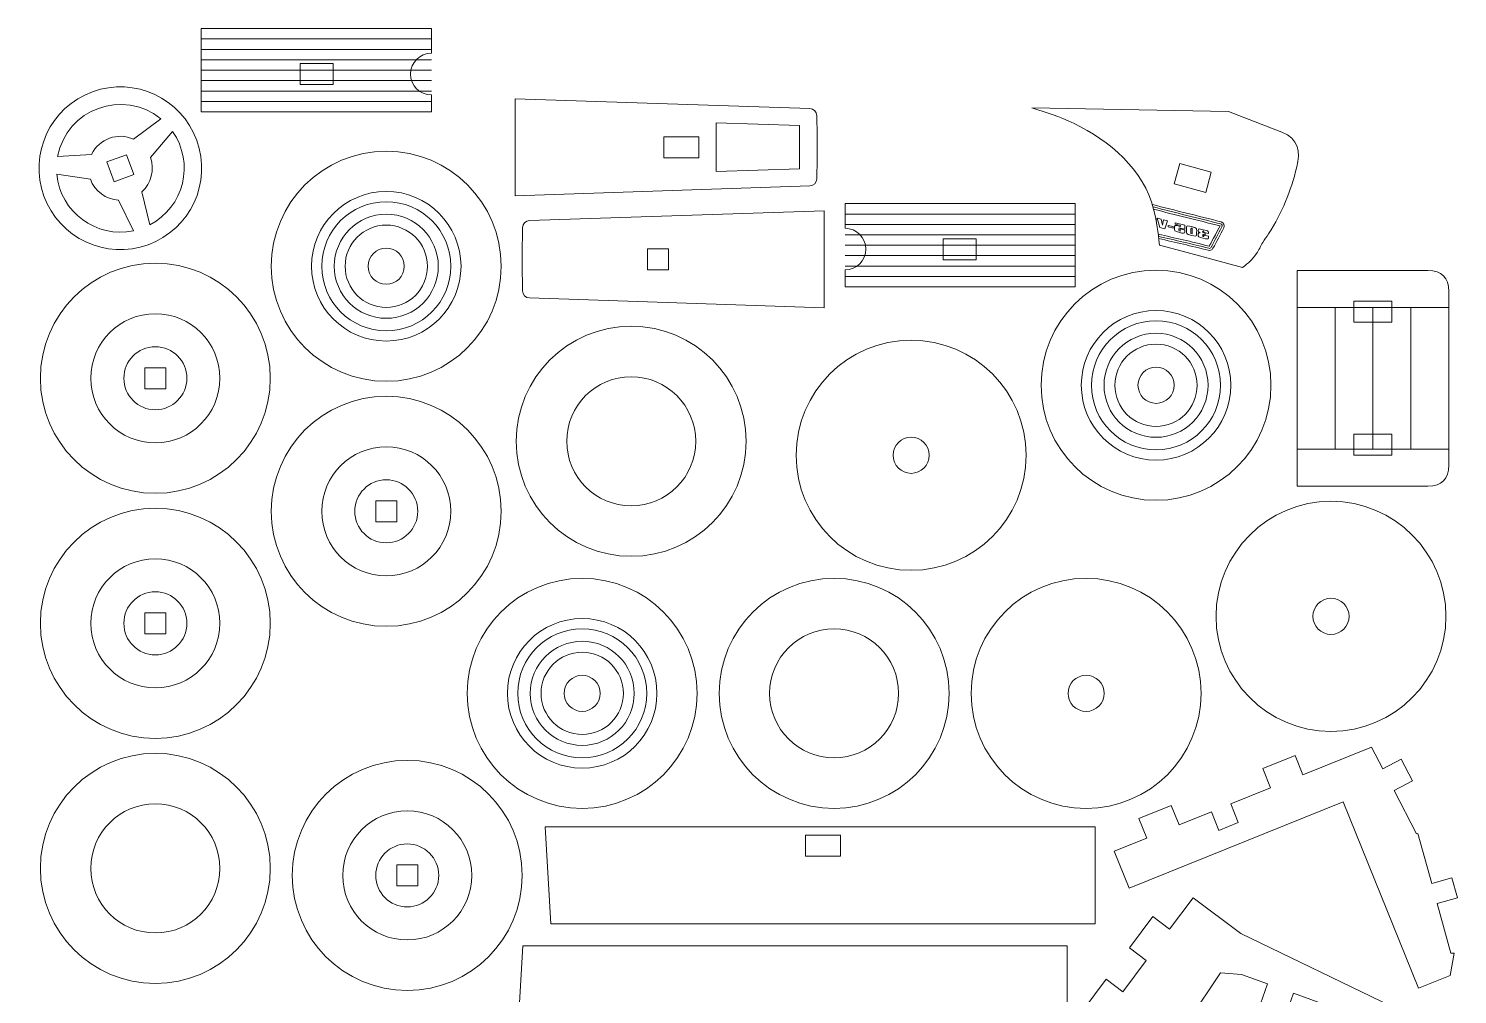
# Model space of a CAD drawing. Header units: centimetres. Extents: x -58.4 to 23.9, y -22.4 to 6.6.
# Drawn here: x 3.39 to 23.81, y -7.4 to 6.4 of the extents above; entities that cross this region are included whole.
import ezdxf

# ---------------------------------------------------------------- set-up
doc = ezdxf.new("R2010")
doc.units = ezdxf.units.CM
doc.header["$MEASUREMENT"] = 0
doc.layers.add('Camada 1', color=7, linetype='Continuous')

msp = doc.modelspace()

# ---------------------------------------------------------------- linework, layer by layer
at = {"layer": 'Camada 1', "lineweight": 9}
for points, knots in [([(9.15068, 6.39685), (9.15068, 6.39685), (5.86186, 6.39683), (5.86186, 6.39683), (5.86186, 6.39683), (5.86186, 6.39683), (5.86186, 5.20793), (5.86186, 5.20793), (5.86186, 5.20793), (5.86186, 5.20793), (9.1507, 5.20794), (9.1507, 5.20794), (9.1507, 5.20794), (9.1507, 5.20794), (9.15069, 5.44934), (9.15069, 5.44934), (9.15069, 5.44934), (8.98641, 5.44954), (8.85328, 5.58278), (8.85328, 5.74711), (8.85328, 5.74711), (8.85328, 5.91144), (8.9864, 6.04468), (9.15068, 6.04488), (9.15068, 6.04488), (9.15068, 6.04488), (9.15068, 6.39685), (9.15068, 6.39685)], [0, 0, 0, 0, 0.125, 0.125, 0.125, 0.125, 0.25, 0.25, 0.25, 0.25, 0.375, 0.375, 0.375, 0.375, 0.5, 0.5, 0.5, 0.5, 0.625, 0.625, 0.625, 0.625, 0.75, 0.75, 0.75, 0.75, 1, 1, 1, 1]), ([(7.27809, 5.8961), (7.27809, 5.8961), (7.2781, 5.59613), (7.2781, 5.59613), (7.2781, 5.59613), (7.2781, 5.59613), (7.74867, 5.59614), (7.74867, 5.59614), (7.74867, 5.59614), (7.74867, 5.59614), (7.74868, 5.8961), (7.74868, 5.8961), (7.74868, 5.8961), (7.74868, 5.8961), (7.27809, 5.8961), (7.27809, 5.8961)], [0, 0, 0, 0, 0.2, 0.2, 0.2, 0.2, 0.4, 0.4, 0.4, 0.4, 0.6, 0.6, 0.6, 0.6, 1, 1, 1, 1]), ([(4.30885, 5.49432), (4.91191, 5.71382), (5.57872, 5.40288), (5.79821, 4.79982), (5.79821, 4.79982), (6.01771, 4.19676), (5.70677, 3.52995), (5.10371, 3.31046), (5.10371, 3.31046), (4.50065, 3.09096), (3.83384, 3.4019), (3.61435, 4.00496), (3.61435, 4.00496), (3.39485, 4.60802), (3.70579, 5.27483), (4.30885, 5.49432)], [0, 0, 0, 0, 0.2, 0.2, 0.2, 0.2, 0.4, 0.4, 0.4, 0.4, 0.6, 0.6, 0.6, 0.6, 1, 1, 1, 1]), ([(5.28339, 5.10872), (5.28339, 5.10872), (4.89589, 4.8171), (4.89589, 4.8171), (4.89589, 4.8171), (4.67, 4.9204), (4.40313, 4.82399), (4.29541, 4.60016), (4.29541, 4.60016), (4.29541, 4.60016), (3.80941, 4.56846), (3.80941, 4.56846), (3.80941, 4.56846), (3.93609, 5.24903), (4.74696, 5.5462), (5.28339, 5.10872)], [0, 0, 0, 0, 0.2, 0.2, 0.2, 0.2, 0.4, 0.4, 0.4, 0.4, 0.6, 0.6, 0.6, 0.6, 1, 1, 1, 1]), ([(10.34961, 5.39488), (10.34961, 5.39488), (10.34961, 4.00991), (10.34961, 4.00991), (10.34961, 4.00991), (10.34961, 4.00991), (14.55979, 4.14914), (14.55979, 4.14914), (14.55979, 4.14914), (14.615, 4.15097), (14.659, 4.19631), (14.65979, 4.2525), (14.65979, 4.2525), (14.66401, 4.55239), (14.66401, 4.85239), (14.65979, 5.15229), (14.65979, 5.15229), (14.659, 5.20852), (14.61476, 5.25382), (14.55979, 5.25564), (14.55979, 5.25564), (14.55979, 5.25564), (10.34961, 5.39488), (10.34961, 5.39488)], [0, 0, 0, 0, 0.14285714, 0.14285714, 0.14285714, 0.14285714, 0.28571429, 0.28571429, 0.28571429, 0.28571429, 0.42857143, 0.42857143, 0.42857143, 0.42857143, 0.57142857, 0.57142857, 0.57142857, 0.57142857, 0.71428571, 0.71428571, 0.71428571, 0.71428571, 1, 1, 1, 1]), ([(19.95277, 3.19815), (19.95277, 3.19815), (20.74349, 2.9868), (20.74349, 2.9868), (20.74349, 2.9868), (20.82923, 3.05265), (20.87112, 3.08406), (20.94208, 3.1843), (20.94208, 3.1843), (20.97693, 3.23352), (20.99909, 3.29067), (21.03053, 3.34212), (21.03053, 3.34212), (21.05639, 3.38443), (21.08711, 3.42361), (21.11386, 3.46535), (21.11386, 3.46535), (21.30991, 3.77115), (21.4304, 4.06862), (21.51657, 4.42023), (21.51657, 4.42023), (21.56967, 4.63687), (21.54686, 4.8238), (21.30283, 4.91771), (21.30283, 4.91771), (21.30283, 4.91771), (20.54098, 5.2109), (20.54098, 5.2109), (20.54098, 5.2109), (20.54098, 5.2109), (17.73114, 5.26581), (17.73114, 5.26581), (17.73114, 5.26581), (17.97086, 5.18755), (18.09823, 5.1529), (18.33568, 5.04003), (18.33568, 5.04003), (18.83006, 4.80504), (19.34063, 4.37415), (19.47164, 3.81757), (19.47164, 3.81757), (19.51737, 3.62319), (19.53536, 3.50282), (19.55506, 3.30356), (19.55506, 3.30356), (19.55506, 3.30356), (19.95277, 3.19815), (19.95277, 3.19815)], [0, 0, 0, 0, 0.07692308, 0.07692308, 0.07692308, 0.07692308, 0.15384615, 0.15384615, 0.15384615, 0.15384615, 0.23076923, 0.23076923, 0.23076923, 0.23076923, 0.30769231, 0.30769231, 0.30769231, 0.30769231, 0.38461538, 0.38461538, 0.38461538, 0.38461538, 0.46153846, 0.46153846, 0.46153846, 0.46153846, 0.53846154, 0.53846154, 0.53846154, 0.53846154, 0.61538462, 0.61538462, 0.61538462, 0.61538462, 0.69230769, 0.69230769, 0.69230769, 0.69230769, 0.76923077, 0.76923077, 0.76923077, 0.76923077, 0.84615385, 0.84615385, 0.84615385, 0.84615385, 1, 1, 1, 1]), ([(5.13535, 4.5568), (5.13535, 4.5568), (5.45344, 4.92568), (5.45344, 4.92568), (5.45344, 4.92568), (5.76911, 4.47441), (5.61539, 3.84823), (5.12956, 3.59448), (5.12956, 3.59448), (5.12956, 3.59448), (5.01338, 4.06515), (5.01338, 4.06515), (5.01338, 4.06515), (5.1456, 4.18563), (5.19963, 4.37821), (5.13535, 4.5568)], [0, 0, 0, 0, 0.2, 0.2, 0.2, 0.2, 0.4, 0.4, 0.4, 0.4, 0.6, 0.6, 0.6, 0.6, 1, 1, 1, 1]), ([(14.40982, 4.39429), (14.40982, 4.39429), (13.22195, 4.35499), (13.22195, 4.35499), (13.22195, 4.35499), (13.22195, 4.35499), (13.22195, 5.04978), (13.22195, 5.04978), (13.22195, 5.04978), (13.22195, 5.04978), (14.40982, 5.01048), (14.40982, 5.01048), (14.40982, 5.01048), (14.40982, 5.01048), (14.40982, 4.39429), (14.40982, 4.39429)], [0, 0, 0, 0, 0.2, 0.2, 0.2, 0.2, 0.4, 0.4, 0.4, 0.4, 0.6, 0.6, 0.6, 0.6, 1, 1, 1, 1]), ([(12.97198, 4.5524), (12.97198, 4.5524), (12.47203, 4.5524), (12.47203, 4.5524), (12.47203, 4.5524), (12.47203, 4.5524), (12.47203, 4.85237), (12.47203, 4.85237), (12.47203, 4.85237), (12.47203, 4.85237), (12.97198, 4.85237), (12.97198, 4.85237), (12.97198, 4.85237), (12.97198, 4.85237), (12.97198, 4.5524), (12.97198, 4.5524)], [0, 0, 0, 0, 0.2, 0.2, 0.2, 0.2, 0.4, 0.4, 0.4, 0.4, 0.6, 0.6, 0.6, 0.6, 1, 1, 1, 1]), ([(4.79592, 4.59463), (4.79592, 4.59463), (4.89851, 4.31276), (4.89851, 4.31276), (4.89851, 4.31276), (4.89851, 4.31276), (4.61664, 4.21017), (4.61664, 4.21017), (4.61664, 4.21017), (4.61664, 4.21017), (4.51405, 4.49204), (4.51405, 4.49204), (4.51405, 4.49204), (4.51405, 4.49204), (4.79592, 4.59463), (4.79592, 4.59463)], [0, 0, 0, 0, 0.2, 0.2, 0.2, 0.2, 0.4, 0.4, 0.4, 0.4, 0.6, 0.6, 0.6, 0.6, 1, 1, 1, 1]), ([(4.89444, 3.50994), (4.36247, 3.39711), (3.84812, 3.77525), (3.7979, 4.31888), (3.7979, 4.31888), (3.7979, 4.31888), (4.27758, 4.24693), (4.27758, 4.24693), (4.27758, 4.24693), (4.33734, 4.07277), (4.50526, 3.95719), (4.68003, 3.94703), (4.68003, 3.94703), (4.68003, 3.94703), (4.89444, 3.50994), (4.89444, 3.50994)], [0, 0, 0, 0, 0.2, 0.2, 0.2, 0.2, 0.4, 0.4, 0.4, 0.4, 0.6, 0.6, 0.6, 0.6, 1, 1, 1, 1]), ([(20.29567, 4.34827), (20.29567, 4.34827), (20.21812, 4.05729), (20.21812, 4.05729), (20.21812, 4.05729), (20.21812, 4.05729), (19.76724, 4.17748), (19.76724, 4.17748), (19.76724, 4.17748), (19.76724, 4.17748), (19.84481, 4.46844), (19.84481, 4.46844), (19.84481, 4.46844), (19.84481, 4.46844), (20.29567, 4.34827), (20.29567, 4.34827)], [0, 0, 0, 0, 0.2, 0.2, 0.2, 0.2, 0.4, 0.4, 0.4, 0.4, 0.6, 0.6, 0.6, 0.6, 1, 1, 1, 1]), ([(15.06188, 3.89685), (15.06188, 3.89685), (18.3507, 3.89683), (18.3507, 3.89683), (18.3507, 3.89683), (18.3507, 3.89683), (18.3507, 2.70793), (18.3507, 2.70793), (18.3507, 2.70793), (18.3507, 2.70793), (15.06186, 2.70794), (15.06186, 2.70794), (15.06186, 2.70794), (15.06186, 2.70794), (15.06187, 2.94934), (15.06187, 2.94934), (15.06187, 2.94934), (15.22615, 2.94954), (15.35928, 3.08278), (15.35928, 3.24711), (15.35928, 3.24711), (15.35928, 3.41144), (15.22616, 3.54468), (15.06188, 3.54488), (15.06188, 3.54488), (15.06188, 3.54488), (15.06188, 3.89685), (15.06188, 3.89685)], [0, 0, 0, 0, 0.125, 0.125, 0.125, 0.125, 0.25, 0.25, 0.25, 0.25, 0.375, 0.375, 0.375, 0.375, 0.5, 0.5, 0.5, 0.5, 0.625, 0.625, 0.625, 0.625, 0.75, 0.75, 0.75, 0.75, 1, 1, 1, 1]), ([(14.76296, 3.79488), (14.76296, 3.79488), (14.76296, 2.40991), (14.76296, 2.40991), (14.76296, 2.40991), (14.76296, 2.40991), (10.55278, 2.54914), (10.55278, 2.54914), (10.55278, 2.54914), (10.49757, 2.55097), (10.45357, 2.59631), (10.45278, 2.6525), (10.45278, 2.6525), (10.44856, 2.95239), (10.44856, 3.25239), (10.45278, 3.55229), (10.45278, 3.55229), (10.45357, 3.60852), (10.49781, 3.65382), (10.55278, 3.65564), (10.55278, 3.65564), (10.55278, 3.65564), (14.76296, 3.79488), (14.76296, 3.79488)], [0, 0, 0, 0, 0.14285714, 0.14285714, 0.14285714, 0.14285714, 0.28571429, 0.28571429, 0.28571429, 0.28571429, 0.42857143, 0.42857143, 0.42857143, 0.42857143, 0.57142857, 0.57142857, 0.57142857, 0.57142857, 0.71428571, 0.71428571, 0.71428571, 0.71428571, 1, 1, 1, 1]), ([(16.93447, 3.3961), (16.93447, 3.3961), (16.93446, 3.09613), (16.93446, 3.09613), (16.93446, 3.09613), (16.93446, 3.09613), (16.46389, 3.09614), (16.46389, 3.09614), (16.46389, 3.09614), (16.46389, 3.09614), (16.46388, 3.3961), (16.46388, 3.3961), (16.46388, 3.3961), (16.46388, 3.3961), (16.93447, 3.3961), (16.93447, 3.3961)], [0, 0, 0, 0, 0.2, 0.2, 0.2, 0.2, 0.4, 0.4, 0.4, 0.4, 0.6, 0.6, 0.6, 0.6, 1, 1, 1, 1]), ([(12.24061, 2.9524), (12.24061, 2.9524), (12.54057, 2.9524), (12.54057, 2.9524), (12.54057, 2.9524), (12.54057, 2.9524), (12.54057, 3.25237), (12.54057, 3.25237), (12.54057, 3.25237), (12.54057, 3.25237), (12.24061, 3.25237), (12.24061, 3.25237), (12.24061, 3.25237), (12.24061, 3.25237), (12.24061, 2.9524), (12.24061, 2.9524)], [0, 0, 0, 0, 0.2, 0.2, 0.2, 0.2, 0.4, 0.4, 0.4, 0.4, 0.6, 0.6, 0.6, 0.6, 1, 1, 1, 1]), ([(23.69154, 2.64283), (23.69154, 2.64283), (23.69154, 0.16201), (23.69154, 0.16201), (23.69154, 0.16201), (23.69154, -0.0358), (23.58938, -0.13796), (23.39157, -0.13796), (23.39157, -0.13796), (23.39157, -0.13796), (21.52102, -0.13796), (21.52102, -0.13796), (21.52102, -0.13796), (21.52102, -0.13796), (21.52102, 2.94218), (21.52102, 2.94218), (21.52102, 2.94218), (21.52102, 2.94218), (23.39157, 2.94273), (23.39157, 2.94273), (23.39157, 2.94273), (23.58936, 2.94278), (23.69154, 2.84061), (23.69154, 2.64283)], [0, 0, 0, 0, 0.14285714, 0.14285714, 0.14285714, 0.14285714, 0.28571429, 0.28571429, 0.28571429, 0.28571429, 0.42857143, 0.42857143, 0.42857143, 0.42857143, 0.57142857, 0.57142857, 0.57142857, 0.57142857, 0.71428571, 0.71428571, 0.71428571, 0.71428571, 1, 1, 1, 1]), ([(22.33496, 2.20208), (22.33496, 2.20208), (22.33496, 2.50204), (22.33496, 2.50204), (22.33496, 2.50204), (22.33496, 2.50204), (22.87759, 2.50204), (22.87759, 2.50204), (22.87759, 2.50204), (22.87759, 2.50204), (22.87759, 2.20208), (22.87759, 2.20208), (22.87759, 2.20208), (22.87759, 2.20208), (22.33496, 2.20208), (22.33496, 2.20208)], [0, 0, 0, 0, 0.2, 0.2, 0.2, 0.2, 0.4, 0.4, 0.4, 0.4, 0.6, 0.6, 0.6, 0.6, 1, 1, 1, 1]), ([(5.20628, 1.85239), (5.45481, 1.85239), (5.65628, 1.65092), (5.65628, 1.40239), (5.65628, 1.40239), (5.65628, 1.15386), (5.45481, 0.95239), (5.20628, 0.95239), (5.20628, 0.95239), (4.95775, 0.95239), (4.75628, 1.15386), (4.75628, 1.40239), (4.75628, 1.40239), (4.75628, 1.65092), (4.95775, 1.85239), (5.20628, 1.85239)], [0, 0, 0, 0, 0.2, 0.2, 0.2, 0.2, 0.4, 0.4, 0.4, 0.4, 0.6, 0.6, 0.6, 0.6, 1, 1, 1, 1]), ([(5.35626, 1.2524), (5.35626, 1.2524), (5.35626, 1.55237), (5.35626, 1.55237), (5.35626, 1.55237), (5.35626, 1.55237), (5.0563, 1.55237), (5.0563, 1.55237), (5.0563, 1.55237), (5.0563, 1.55237), (5.0563, 1.2524), (5.0563, 1.2524), (5.0563, 1.2524), (5.0563, 1.2524), (5.35626, 1.2524), (5.35626, 1.2524)], [0, 0, 0, 0, 0.2, 0.2, 0.2, 0.2, 0.4, 0.4, 0.4, 0.4, 0.6, 0.6, 0.6, 0.6, 1, 1, 1, 1]), ([(22.87759, 0.60225), (22.87759, 0.60225), (22.87759, 0.30228), (22.87759, 0.30228), (22.87759, 0.30228), (22.87759, 0.30228), (22.33496, 0.30228), (22.33496, 0.30228), (22.33496, 0.30228), (22.33496, 0.30228), (22.33496, 0.60225), (22.33496, 0.60225), (22.33496, 0.60225), (22.33496, 0.60225), (22.87759, 0.60225), (22.87759, 0.60225)], [0, 0, 0, 0, 0.2, 0.2, 0.2, 0.2, 0.4, 0.4, 0.4, 0.4, 0.6, 0.6, 0.6, 0.6, 1, 1, 1, 1]), ([(8.50628, -0.04761), (8.75481, -0.04761), (8.95628, -0.24908), (8.95628, -0.49761), (8.95628, -0.49761), (8.95628, -0.74614), (8.75481, -0.94761), (8.50628, -0.94761), (8.50628, -0.94761), (8.25775, -0.94761), (8.05628, -0.74614), (8.05628, -0.49761), (8.05628, -0.49761), (8.05628, -0.24908), (8.25775, -0.04761), (8.50628, -0.04761)], [0, 0, 0, 0, 0.2, 0.2, 0.2, 0.2, 0.4, 0.4, 0.4, 0.4, 0.6, 0.6, 0.6, 0.6, 1, 1, 1, 1]), ([(8.65626, -0.6476), (8.65626, -0.6476), (8.65626, -0.34763), (8.65626, -0.34763), (8.65626, -0.34763), (8.65626, -0.34763), (8.3563, -0.34763), (8.3563, -0.34763), (8.3563, -0.34763), (8.3563, -0.34763), (8.3563, -0.6476), (8.3563, -0.6476), (8.3563, -0.6476), (8.3563, -0.6476), (8.65626, -0.6476), (8.65626, -0.6476)], [0, 0, 0, 0, 0.2, 0.2, 0.2, 0.2, 0.4, 0.4, 0.4, 0.4, 0.6, 0.6, 0.6, 0.6, 1, 1, 1, 1]), ([(5.20628, -1.64761), (5.45481, -1.64761), (5.65628, -1.84908), (5.65628, -2.09761), (5.65628, -2.09761), (5.65628, -2.34614), (5.45481, -2.54761), (5.20628, -2.54761), (5.20628, -2.54761), (4.95775, -2.54761), (4.75628, -2.34614), (4.75628, -2.09761), (4.75628, -2.09761), (4.75628, -1.84908), (4.95775, -1.64761), (5.20628, -1.64761)], [0, 0, 0, 0, 0.2, 0.2, 0.2, 0.2, 0.4, 0.4, 0.4, 0.4, 0.6, 0.6, 0.6, 0.6, 1, 1, 1, 1]), ([(5.35626, -2.2476), (5.35626, -2.2476), (5.35626, -1.94763), (5.35626, -1.94763), (5.35626, -1.94763), (5.35626, -1.94763), (5.0563, -1.94763), (5.0563, -1.94763), (5.0563, -1.94763), (5.0563, -1.94763), (5.0563, -2.2476), (5.0563, -2.2476), (5.0563, -2.2476), (5.0563, -2.2476), (5.35626, -2.2476), (5.35626, -2.2476)], [0, 0, 0, 0, 0.2, 0.2, 0.2, 0.2, 0.4, 0.4, 0.4, 0.4, 0.6, 0.6, 0.6, 0.6, 1, 1, 1, 1]), ([(22.17834, -4.64519), (22.17834, -4.64519), (23.25518, -7.31046), (23.25518, -7.31046), (23.25518, -7.31046), (23.25518, -7.31046), (23.71141, -7.12613), (23.71141, -7.12613), (23.71141, -7.12613), (23.71141, -7.12613), (23.76452, -6.80814), (23.76452, -6.80814), (23.76452, -6.80814), (23.76452, -6.80814), (23.71988, -6.81022), (23.71988, -6.81022), (23.71988, -6.81022), (23.71988, -6.81022), (23.52379, -6.09834), (23.52379, -6.09834), (23.52379, -6.09834), (23.52379, -6.09834), (23.81299, -6.0187), (23.81299, -6.0187), (23.81299, -6.0187), (23.81299, -6.0187), (23.73454, -5.73395), (23.73454, -5.73395), (23.73454, -5.73395), (23.73454, -5.73395), (23.44536, -5.81361), (23.44536, -5.81361), (23.44536, -5.81361), (23.44536, -5.81361), (23.24927, -5.10173), (23.24927, -5.10173), (23.24927, -5.10173), (23.24927, -5.10173), (23.2299, -5.10247), (23.2299, -5.10247), (23.2299, -5.10247), (23.2299, -5.10247), (22.90681, -4.48442), (22.90681, -4.48442), (22.90681, -4.48442), (22.90681, -4.48442), (23.17197, -4.34579), (23.17197, -4.34579), (23.17197, -4.34579), (23.17197, -4.34579), (23.01043, -4.03678), (23.01043, -4.03678), (23.01043, -4.03678), (23.01043, -4.03678), (22.74525, -4.17541), (22.74525, -4.17541), (22.74525, -4.17541), (22.74525, -4.17541), (22.5837, -3.86638), (22.5837, -3.86638), (22.5837, -3.86638), (22.5837, -3.86638), (21.60551, -4.2616), (21.60551, -4.2616), (21.60551, -4.2616), (21.60551, -4.2616), (21.49314, -3.98347), (21.49314, -3.98347), (21.49314, -3.98347), (21.49314, -3.98347), (21.0308, -4.17027), (21.0308, -4.17027), (21.0308, -4.17027), (21.0308, -4.17027), (21.14317, -4.44839), (21.14317, -4.44839), (21.14317, -4.44839), (21.14317, -4.44839), (20.57526, -4.67784), (20.57526, -4.67784), (20.57526, -4.67784), (20.57526, -4.67784), (20.68207, -4.9422), (20.68207, -4.9422), (20.68207, -4.9422), (20.68207, -4.9422), (20.40395, -5.05457), (20.40395, -5.05457), (20.40395, -5.05457), (20.40395, -5.05457), (20.29715, -4.79021), (20.29715, -4.79021), (20.29715, -4.79021), (20.29715, -4.79021), (19.83479, -4.97702), (19.83479, -4.97702), (19.83479, -4.97702), (19.83479, -4.97702), (19.72242, -4.69889), (19.72242, -4.69889), (19.72242, -4.69889), (19.72242, -4.69889), (19.26007, -4.88569), (19.26007, -4.88569), (19.26007, -4.88569), (19.26007, -4.88569), (19.37244, -5.16382), (19.37244, -5.16382), (19.37244, -5.16382), (19.37244, -5.16382), (18.91009, -5.35062), (18.91009, -5.35062), (18.91009, -5.35062), (18.91009, -5.35062), (19.12371, -5.87935), (19.12371, -5.87935), (19.12371, -5.87935), (19.12371, -5.87935), (22.17834, -4.64519), (22.17834, -4.64519)], [0, 0, 0, 0, 0.03225806, 0.03225806, 0.03225806, 0.03225806, 0.06451613, 0.06451613, 0.06451613, 0.06451613, 0.09677419, 0.09677419, 0.09677419, 0.09677419, 0.12903226, 0.12903226, 0.12903226, 0.12903226, 0.16129032, 0.16129032, 0.16129032, 0.16129032, 0.19354839, 0.19354839, 0.19354839, 0.19354839, 0.22580645, 0.22580645, 0.22580645, 0.22580645, 0.25806452, 0.25806452, 0.25806452, 0.25806452, 0.29032258, 0.29032258, 0.29032258, 0.29032258, 0.32258065, 0.32258065, 0.32258065, 0.32258065, 0.35483871, 0.35483871, 0.35483871, 0.35483871, 0.38709677, 0.38709677, 0.38709677, 0.38709677, 0.41935484, 0.41935484, 0.41935484, 0.41935484, 0.4516129, 0.4516129, 0.4516129, 0.4516129, 0.48387097, 0.48387097, 0.48387097, 0.48387097, 0.51612903, 0.51612903, 0.51612903, 0.51612903, 0.5483871, 0.5483871, 0.5483871, 0.5483871, 0.58064516, 0.58064516, 0.58064516, 0.58064516, 0.61290323, 0.61290323, 0.61290323, 0.61290323, 0.64516129, 0.64516129, 0.64516129, 0.64516129, 0.67741935, 0.67741935, 0.67741935, 0.67741935, 0.70967742, 0.70967742, 0.70967742, 0.70967742, 0.74193548, 0.74193548, 0.74193548, 0.74193548, 0.77419355, 0.77419355, 0.77419355, 0.77419355, 0.80645161, 0.80645161, 0.80645161, 0.80645161, 0.83870968, 0.83870968, 0.83870968, 0.83870968, 0.87096774, 0.87096774, 0.87096774, 0.87096774, 0.90322581, 0.90322581, 0.90322581, 0.90322581, 0.93548387, 0.93548387, 0.93548387, 0.93548387, 1, 1, 1, 1]), ([(18.63432, -6.39128), (18.63432, -6.39128), (10.8575, -6.3913), (10.8575, -6.3913), (10.8575, -6.3913), (10.8575, -6.3913), (10.77824, -5.00392), (10.77824, -5.00392), (10.77824, -5.00392), (10.77824, -5.00392), (18.63433, -5.00391), (18.63433, -5.00391), (18.63433, -5.00391), (18.63433, -5.00391), (18.63432, -6.39128), (18.63432, -6.39128)], [0, 0, 0, 0, 0.2, 0.2, 0.2, 0.2, 0.4, 0.4, 0.4, 0.4, 0.6, 0.6, 0.6, 0.6, 1, 1, 1, 1]), ([(8.80628, -5.24761), (9.05481, -5.24761), (9.25628, -5.44908), (9.25628, -5.69761), (9.25628, -5.69761), (9.25628, -5.94614), (9.05481, -6.14761), (8.80628, -6.14761), (8.80628, -6.14761), (8.55775, -6.14761), (8.35628, -5.94614), (8.35628, -5.69761), (8.35628, -5.69761), (8.35628, -5.44908), (8.55775, -5.24761), (8.80628, -5.24761)], [0, 0, 0, 0, 0.2, 0.2, 0.2, 0.2, 0.4, 0.4, 0.4, 0.4, 0.6, 0.6, 0.6, 0.6, 1, 1, 1, 1]), ([(14.49845, -5.42422), (14.49845, -5.42422), (14.99534, -5.42424), (14.99534, -5.42424), (14.99534, -5.42424), (14.99534, -5.42424), (14.99535, -5.12425), (14.99535, -5.12425), (14.99535, -5.12425), (14.99535, -5.12425), (14.49845, -5.12425), (14.49845, -5.12425), (14.49845, -5.12425), (14.49845, -5.12425), (14.49845, -5.42422), (14.49845, -5.42422)], [0, 0, 0, 0, 0.2, 0.2, 0.2, 0.2, 0.4, 0.4, 0.4, 0.4, 0.6, 0.6, 0.6, 0.6, 1, 1, 1, 1]), ([(8.95626, -5.8476), (8.95626, -5.8476), (8.95626, -5.54763), (8.95626, -5.54763), (8.95626, -5.54763), (8.95626, -5.54763), (8.6563, -5.54763), (8.6563, -5.54763), (8.6563, -5.54763), (8.6563, -5.54763), (8.6563, -5.8476), (8.6563, -5.8476), (8.6563, -5.8476), (8.6563, -5.8476), (8.95626, -5.8476), (8.95626, -5.8476)], [0, 0, 0, 0, 0.2, 0.2, 0.2, 0.2, 0.4, 0.4, 0.4, 0.4, 0.6, 0.6, 0.6, 0.6, 1, 1, 1, 1]), ([(20.03451, -6.01829), (20.03451, -6.01829), (20.71779, -6.52794), (20.71779, -6.52794), (20.71779, -6.52794), (20.71779, -6.52794), (22.86595, -7.5664), (22.86595, -7.5664), (22.86595, -7.5664), (23.06178, -7.66106), (23.00444, -7.77173), (22.9522, -7.91646), (22.9522, -7.91646), (22.9522, -7.91646), (22.58176, -7.78274), (22.58176, -7.78274), (22.58176, -7.78274), (22.58176, -7.78274), (22.4799, -8.06489), (22.4799, -8.06489), (22.4799, -8.06489), (22.4799, -8.06489), (22.10945, -7.93118), (22.10945, -7.93118), (22.10945, -7.93118), (22.10945, -7.93118), (22.21129, -7.64903), (22.21129, -7.64903), (22.21129, -7.64903), (22.21129, -7.64903), (21.4704, -7.38161), (21.4704, -7.38161), (21.4704, -7.38161), (21.4704, -7.38161), (21.36856, -7.66376), (21.36856, -7.66376), (21.36856, -7.66376), (21.36856, -7.66376), (20.9981, -7.53005), (20.9981, -7.53005), (20.9981, -7.53005), (20.9981, -7.53005), (21.09994, -7.2479), (21.09994, -7.2479), (21.09994, -7.2479), (21.09994, -7.2479), (20.7295, -7.11419), (20.7295, -7.11419), (20.7295, -7.11419), (20.7295, -7.11419), (20.42908, -7.08874), (20.42908, -7.08874), (20.42908, -7.08874), (20.42908, -7.08874), (19.97723, -7.76576), (19.97723, -7.76576), (19.97723, -7.76576), (19.97723, -7.76576), (20.22674, -7.93228), (20.22674, -7.93228), (20.22674, -7.93228), (20.22674, -7.93228), (19.92551, -8.38362), (19.92551, -8.38362), (19.92551, -8.38362), (19.92551, -8.38362), (19.67601, -8.2171), (19.67601, -8.2171), (19.67601, -8.2171), (19.67601, -8.2171), (19.22418, -8.89412), (19.22418, -8.89412), (19.22418, -8.89412), (19.22418, -8.89412), (18.36658, -8.25444), (18.36658, -8.25444), (18.36658, -8.25444), (18.36658, -8.25444), (18.70017, -7.80721), (18.70017, -7.80721), (18.70017, -7.80721), (18.70017, -7.80721), (18.45971, -7.62788), (18.45971, -7.62788), (18.45971, -7.62788), (18.45971, -7.62788), (18.7933, -7.18064), (18.7933, -7.18064), (18.7933, -7.18064), (18.7933, -7.18064), (19.03375, -7.35999), (19.03375, -7.35999), (19.03375, -7.35999), (19.03375, -7.35999), (19.36733, -6.91276), (19.36733, -6.91276), (19.36733, -6.91276), (19.36733, -6.91276), (19.12689, -6.73341), (19.12689, -6.73341), (19.12689, -6.73341), (19.12689, -6.73341), (19.46048, -6.28616), (19.46048, -6.28616), (19.46048, -6.28616), (19.46048, -6.28616), (19.70093, -6.46551), (19.70093, -6.46551), (19.70093, -6.46551), (19.70093, -6.46551), (20.03451, -6.01829), (20.03451, -6.01829)], [0, 0, 0, 0, 0.03448276, 0.03448276, 0.03448276, 0.03448276, 0.06896552, 0.06896552, 0.06896552, 0.06896552, 0.10344828, 0.10344828, 0.10344828, 0.10344828, 0.13793103, 0.13793103, 0.13793103, 0.13793103, 0.17241379, 0.17241379, 0.17241379, 0.17241379, 0.20689655, 0.20689655, 0.20689655, 0.20689655, 0.24137931, 0.24137931, 0.24137931, 0.24137931, 0.27586207, 0.27586207, 0.27586207, 0.27586207, 0.31034483, 0.31034483, 0.31034483, 0.31034483, 0.34482759, 0.34482759, 0.34482759, 0.34482759, 0.37931034, 0.37931034, 0.37931034, 0.37931034, 0.4137931, 0.4137931, 0.4137931, 0.4137931, 0.44827586, 0.44827586, 0.44827586, 0.44827586, 0.48275862, 0.48275862, 0.48275862, 0.48275862, 0.51724138, 0.51724138, 0.51724138, 0.51724138, 0.55172414, 0.55172414, 0.55172414, 0.55172414, 0.5862069, 0.5862069, 0.5862069, 0.5862069, 0.62068966, 0.62068966, 0.62068966, 0.62068966, 0.65517241, 0.65517241, 0.65517241, 0.65517241, 0.68965517, 0.68965517, 0.68965517, 0.68965517, 0.72413793, 0.72413793, 0.72413793, 0.72413793, 0.75862069, 0.75862069, 0.75862069, 0.75862069, 0.79310345, 0.79310345, 0.79310345, 0.79310345, 0.82758621, 0.82758621, 0.82758621, 0.82758621, 0.86206897, 0.86206897, 0.86206897, 0.86206897, 0.89655172, 0.89655172, 0.89655172, 0.89655172, 0.93103448, 0.93103448, 0.93103448, 0.93103448, 1, 1, 1, 1]), ([(18.23432, -6.70393), (18.23432, -6.70393), (10.4575, -6.70391), (10.4575, -6.70391), (10.4575, -6.70391), (10.4575, -6.70391), (10.37824, -8.09129), (10.37824, -8.09129), (10.37824, -8.09129), (10.37824, -8.09129), (18.23433, -8.0913), (18.23433, -8.0913), (18.23433, -8.0913), (18.23433, -8.0913), (18.23432, -6.70393), (18.23432, -6.70393)], [0, 0, 0, 0, 0.2, 0.2, 0.2, 0.2, 0.4, 0.4, 0.4, 0.4, 0.6, 0.6, 0.6, 0.6, 1, 1, 1, 1])]:
    msp.add_open_spline(points, degree=3, knots=knots, dxfattribs=at)
at = {"layer": 'Camada 1', "color": 140, "lineweight": 20}
for points in [[(5.86186, 6.24823), (6.95814, 6.24824), (8.05442, 6.24824), (9.1507, 6.24824)], [(5.86186, 6.09961), (6.95814, 6.09962), (8.05442, 6.09962), (9.1507, 6.09962)], [(5.86186, 5.951), (6.95814, 5.95101), (8.05442, 5.95101), (9.1507, 5.95101)], [(5.86186, 5.80239), (6.95814, 5.8024), (8.05442, 5.8024), (9.1507, 5.8024)], [(5.86186, 5.65377), (6.95814, 5.65378), (8.05442, 5.65378), (9.1507, 5.65378)], [(5.86186, 5.50516), (6.95814, 5.50517), (8.05442, 5.50517), (9.1507, 5.50517)], [(5.86186, 5.35654), (6.95814, 5.35655), (8.05442, 5.35655), (9.1507, 5.35655)], [(18.3507, 3.74823), (17.25442, 3.74824), (16.15814, 3.74824), (15.06186, 3.74824)], [(18.3507, 3.59961), (17.25442, 3.59962), (16.15814, 3.59962), (15.06186, 3.59962)], [(18.3507, 3.451), (17.25442, 3.45101), (16.15814, 3.45101), (15.06186, 3.45101)], [(18.3507, 3.30239), (17.25442, 3.3024), (16.15814, 3.3024), (15.06186, 3.3024)], [(18.3507, 3.15377), (17.25442, 3.15378), (16.15814, 3.15378), (15.06186, 3.15378)], [(18.3507, 3.00516), (17.25442, 3.00517), (16.15814, 3.00517), (15.06186, 3.00517)], [(18.3507, 2.85654), (17.25442, 2.85655), (16.15814, 2.85655), (15.06186, 2.85655)]]:
    msp.add_open_spline(points, degree=3, dxfattribs=at)
at = {"layer": 'Camada 1', "lineweight": 20}
for points in [[(10.14893, 3.00239), (10.14893, 3.90959), (9.41348, 4.64504), (8.50628, 4.64504), (8.50628, 4.64504), (7.59908, 4.64504), (6.86363, 3.90959), (6.86363, 3.00239), (6.86363, 3.00239), (6.86363, 2.09519), (7.59908, 1.35974), (8.50628, 1.35974), (8.50628, 1.35974), (9.41348, 1.35974), (10.14893, 2.09519), (10.14893, 3.00239)], [(8.50628, 3.2605), (8.64883, 3.2605), (8.76439, 3.14494), (8.76439, 3.00239), (8.76439, 3.00239), (8.76439, 2.85984), (8.64883, 2.74428), (8.50628, 2.74428), (8.50628, 2.74428), (8.36373, 2.74428), (8.24817, 2.85984), (8.24817, 3.00239), (8.24817, 3.00239), (8.24817, 3.14494), (8.36373, 3.2605), (8.50628, 3.2605)], [(5.20628, 3.04502), (6.11348, 3.04502), (6.84891, 2.30959), (6.84891, 1.40239), (6.84891, 1.40239), (6.84891, 0.49519), (6.11348, -0.24024), (5.20628, -0.24024), (5.20628, -0.24024), (4.29908, -0.24024), (3.56365, 0.49519), (3.56365, 1.40239), (3.56365, 1.40239), (3.56365, 2.30959), (4.29908, 3.04502), (5.20628, 3.04502)], [(21.14893, 1.30239), (21.14893, 2.20959), (20.41348, 2.94504), (19.50628, 2.94504), (19.50628, 2.94504), (18.59908, 2.94504), (17.86363, 2.20959), (17.86363, 1.30239), (17.86363, 1.30239), (17.86363, 0.39519), (18.59908, -0.34026), (19.50628, -0.34026), (19.50628, -0.34026), (20.41348, -0.34026), (21.14893, 0.39519), (21.14893, 1.30239)], [(5.20628, 2.3241), (5.71533, 2.3241), (6.12799, 1.91144), (6.12799, 1.40239), (6.12799, 1.40239), (6.12799, 0.89334), (5.71533, 0.48068), (5.20628, 0.48068), (5.20628, 0.48068), (4.69723, 0.48068), (4.28457, 0.89334), (4.28457, 1.40239), (4.28457, 1.40239), (4.28457, 1.91144), (4.69723, 2.3241), (5.20628, 2.3241)], [(12.00628, 2.14502), (11.09908, 2.14502), (10.36365, 1.40959), (10.36365, 0.50239), (10.36365, 0.50239), (10.36365, -0.40481), (11.09908, -1.14024), (12.00628, -1.14024), (12.00628, -1.14024), (12.91348, -1.14024), (13.64891, -0.40481), (13.64891, 0.50239), (13.64891, 0.50239), (13.64891, 1.40959), (12.91348, 2.14502), (12.00628, 2.14502)], [(14.36363, 0.30239), (14.36363, 1.20959), (15.09908, 1.94504), (16.00628, 1.94504), (16.00628, 1.94504), (16.91348, 1.94504), (17.64893, 1.20959), (17.64893, 0.30239), (17.64893, 0.30239), (17.64893, -0.60481), (16.91348, -1.34026), (16.00628, -1.34026), (16.00628, -1.34026), (15.09908, -1.34026), (14.36363, -0.60481), (14.36363, 0.30239)], [(19.50628, 1.5605), (19.64883, 1.5605), (19.76439, 1.44494), (19.76439, 1.30239), (19.76439, 1.30239), (19.76439, 1.15984), (19.64883, 1.04428), (19.50628, 1.04428), (19.50628, 1.04428), (19.36373, 1.04428), (19.24817, 1.15984), (19.24817, 1.30239), (19.24817, 1.30239), (19.24817, 1.44494), (19.36373, 1.5605), (19.50628, 1.5605)], [(12.00628, 1.4241), (11.49723, 1.4241), (11.08457, 1.01144), (11.08457, 0.50239), (11.08457, 0.50239), (11.08457, -0.00666), (11.49723, -0.41932), (12.00628, -0.41932), (12.00628, -0.41932), (12.51533, -0.41932), (12.92799, -0.00666), (12.92799, 0.50239), (12.92799, 0.50239), (12.92799, 1.01144), (12.51533, 1.4241), (12.00628, 1.4241)], [(8.50628, 1.14502), (9.41348, 1.14502), (10.14891, 0.40959), (10.14891, -0.49761), (10.14891, -0.49761), (10.14891, -1.40481), (9.41348, -2.14024), (8.50628, -2.14024), (8.50628, -2.14024), (7.59908, -2.14024), (6.86365, -1.40481), (6.86365, -0.49761), (6.86365, -0.49761), (6.86365, 0.40959), (7.59908, 1.14502), (8.50628, 1.14502)], [(8.50628, 0.4241), (9.01533, 0.4241), (9.42799, 0.01144), (9.42799, -0.49761), (9.42799, -0.49761), (9.42799, -1.00666), (9.01533, -1.41932), (8.50628, -1.41932), (8.50628, -1.41932), (7.99723, -1.41932), (7.58457, -1.00666), (7.58457, -0.49761), (7.58457, -0.49761), (7.58457, 0.01144), (7.99723, 0.4241), (8.50628, 0.4241)], [(16.00628, 0.5605), (15.86373, 0.5605), (15.74817, 0.44494), (15.74817, 0.30239), (15.74817, 0.30239), (15.74817, 0.15984), (15.86373, 0.04428), (16.00628, 0.04428), (16.00628, 0.04428), (16.14883, 0.04428), (16.26439, 0.15984), (16.26439, 0.30239), (16.26439, 0.30239), (16.26439, 0.44494), (16.14883, 0.5605), (16.00628, 0.5605)], [(20.36363, -1.99761), (20.36363, -1.09041), (21.09908, -0.35496), (22.00628, -0.35496), (22.00628, -0.35496), (22.91348, -0.35496), (23.64893, -1.09041), (23.64893, -1.99761), (23.64893, -1.99761), (23.64893, -2.90481), (22.91348, -3.64026), (22.00628, -3.64026), (22.00628, -3.64026), (21.09908, -3.64026), (20.36363, -2.90481), (20.36363, -1.99761)], [(5.20628, -0.45498), (6.11348, -0.45498), (6.84891, -1.19041), (6.84891, -2.09761), (6.84891, -2.09761), (6.84891, -3.00481), (6.11348, -3.74024), (5.20628, -3.74024), (5.20628, -3.74024), (4.29908, -3.74024), (3.56365, -3.00481), (3.56365, -2.09761), (3.56365, -2.09761), (3.56365, -1.19041), (4.29908, -0.45498), (5.20628, -0.45498)], [(5.20628, -1.1759), (5.71533, -1.1759), (6.12799, -1.58856), (6.12799, -2.09761), (6.12799, -2.09761), (6.12799, -2.60666), (5.71533, -3.01932), (5.20628, -3.01932), (5.20628, -3.01932), (4.69723, -3.01932), (4.28457, -2.60666), (4.28457, -2.09761), (4.28457, -2.09761), (4.28457, -1.58856), (4.69723, -1.1759), (5.20628, -1.1759)], [(12.94893, -3.09761), (12.94893, -2.19041), (12.21348, -1.45496), (11.30628, -1.45496), (11.30628, -1.45496), (10.39908, -1.45496), (9.66363, -2.19041), (9.66363, -3.09761), (9.66363, -3.09761), (9.66363, -4.00481), (10.39908, -4.74026), (11.30628, -4.74026), (11.30628, -4.74026), (12.21348, -4.74026), (12.94893, -4.00481), (12.94893, -3.09761)], [(14.90628, -1.45498), (13.99908, -1.45498), (13.26365, -2.19041), (13.26365, -3.09761), (13.26365, -3.09761), (13.26365, -4.00481), (13.99908, -4.74024), (14.90628, -4.74024), (14.90628, -4.74024), (15.81348, -4.74024), (16.54891, -4.00481), (16.54891, -3.09761), (16.54891, -3.09761), (16.54891, -2.19041), (15.81348, -1.45498), (14.90628, -1.45498)], [(16.86363, -3.09761), (16.86363, -2.19041), (17.59908, -1.45496), (18.50628, -1.45496), (18.50628, -1.45496), (19.41348, -1.45496), (20.14893, -2.19041), (20.14893, -3.09761), (20.14893, -3.09761), (20.14893, -4.00481), (19.41348, -4.74026), (18.50628, -4.74026), (18.50628, -4.74026), (17.59908, -4.74026), (16.86363, -4.00481), (16.86363, -3.09761)], [(22.00628, -1.7395), (21.86373, -1.7395), (21.74817, -1.85506), (21.74817, -1.99761), (21.74817, -1.99761), (21.74817, -2.14016), (21.86373, -2.25572), (22.00628, -2.25572), (22.00628, -2.25572), (22.14883, -2.25572), (22.26439, -2.14016), (22.26439, -1.99761), (22.26439, -1.99761), (22.26439, -1.85506), (22.14883, -1.7395), (22.00628, -1.7395)], [(14.90628, -2.1759), (14.39723, -2.1759), (13.98457, -2.58856), (13.98457, -3.09761), (13.98457, -3.09761), (13.98457, -3.60666), (14.39723, -4.01932), (14.90628, -4.01932), (14.90628, -4.01932), (15.41533, -4.01932), (15.82799, -3.60666), (15.82799, -3.09761), (15.82799, -3.09761), (15.82799, -2.58856), (15.41533, -2.1759), (14.90628, -2.1759)], [(11.30628, -2.8395), (11.44883, -2.8395), (11.56439, -2.95506), (11.56439, -3.09761), (11.56439, -3.09761), (11.56439, -3.24016), (11.44883, -3.35572), (11.30628, -3.35572), (11.30628, -3.35572), (11.16373, -3.35572), (11.04817, -3.24016), (11.04817, -3.09761), (11.04817, -3.09761), (11.04817, -2.95506), (11.16373, -2.8395), (11.30628, -2.8395)], [(18.50628, -2.8395), (18.36373, -2.8395), (18.24817, -2.95506), (18.24817, -3.09761), (18.24817, -3.09761), (18.24817, -3.24016), (18.36373, -3.35572), (18.50628, -3.35572), (18.50628, -3.35572), (18.64883, -3.35572), (18.76439, -3.24016), (18.76439, -3.09761), (18.76439, -3.09761), (18.76439, -2.95506), (18.64883, -2.8395), (18.50628, -2.8395)], [(5.20628, -3.95498), (4.29908, -3.95498), (3.56365, -4.69041), (3.56365, -5.59761), (3.56365, -5.59761), (3.56365, -6.50481), (4.29908, -7.24024), (5.20628, -7.24024), (5.20628, -7.24024), (6.11348, -7.24024), (6.84891, -6.50481), (6.84891, -5.59761), (6.84891, -5.59761), (6.84891, -4.69041), (6.11348, -3.95498), (5.20628, -3.95498)], [(8.80628, -4.05498), (9.71348, -4.05498), (10.44891, -4.79041), (10.44891, -5.69761), (10.44891, -5.69761), (10.44891, -6.60481), (9.71348, -7.34024), (8.80628, -7.34024), (8.80628, -7.34024), (7.89908, -7.34024), (7.16365, -6.60481), (7.16365, -5.69761), (7.16365, -5.69761), (7.16365, -4.79041), (7.89908, -4.05498), (8.80628, -4.05498)], [(5.20628, -4.6759), (4.69723, -4.6759), (4.28457, -5.08856), (4.28457, -5.59761), (4.28457, -5.59761), (4.28457, -6.10666), (4.69723, -6.51932), (5.20628, -6.51932), (5.20628, -6.51932), (5.71533, -6.51932), (6.12799, -6.10666), (6.12799, -5.59761), (6.12799, -5.59761), (6.12799, -5.08856), (5.71533, -4.6759), (5.20628, -4.6759)], [(8.80628, -4.7759), (9.31533, -4.7759), (9.72799, -5.18856), (9.72799, -5.69761), (9.72799, -5.69761), (9.72799, -6.20666), (9.31533, -6.61932), (8.80628, -6.61932), (8.80628, -6.61932), (8.29723, -6.61932), (7.88457, -6.20666), (7.88457, -5.69761), (7.88457, -5.69761), (7.88457, -5.18856), (8.29723, -4.7759), (8.80628, -4.7759)]]:
    msp.add_open_spline(points, degree=3, knots=[0, 0, 0, 0, 0.2, 0.2, 0.2, 0.2, 0.4, 0.4, 0.4, 0.4, 0.6, 0.6, 0.6, 0.6, 1, 1, 1, 1], dxfattribs=at)
at = {"layer": 'Camada 1', "color": 140, "lineweight": 9}
for points, knots in [([(9.57443, 3.00239), (9.57443, 3.59231), (9.0962, 4.07055), (8.50628, 4.07055), (8.50628, 4.07055), (7.91636, 4.07055), (7.43812, 3.59231), (7.43812, 3.00239), (7.43812, 3.00239), (7.43812, 2.41247), (7.91636, 1.93423), (8.50628, 1.93423), (8.50628, 1.93423), (9.0962, 1.93423), (9.57443, 2.41247), (9.57443, 3.00239)], [0, 0, 0, 0, 0.2, 0.2, 0.2, 0.2, 0.4, 0.4, 0.4, 0.4, 0.6, 0.6, 0.6, 0.6, 1, 1, 1, 1]), ([(9.42799, 3.00239), (9.42799, 3.51143), (9.01532, 3.9241), (8.50628, 3.9241), (8.50628, 3.9241), (7.99724, 3.9241), (7.58457, 3.51143), (7.58457, 3.00239), (7.58457, 3.00239), (7.58457, 2.49335), (7.99724, 2.08068), (8.50628, 2.08068), (8.50628, 2.08068), (9.01532, 2.08068), (9.42799, 2.49335), (9.42799, 3.00239)], [0, 0, 0, 0, 0.2, 0.2, 0.2, 0.2, 0.4, 0.4, 0.4, 0.4, 0.6, 0.6, 0.6, 0.6, 1, 1, 1, 1]), ([(19.45384, 3.88467), (19.78115, 3.79827), (20.10299, 3.7214), (20.43618, 3.63719), (20.43618, 3.63719), (20.47379, 3.62769), (20.49267, 3.5851), (20.47446, 3.55086), (20.47446, 3.55086), (20.42293, 3.45387), (20.37164, 3.35676), (20.31988, 3.25989), (20.31988, 3.25989), (20.30672, 3.23526), (20.2786, 3.22302), (20.25159, 3.23018), (20.25159, 3.23018), (20.01569, 3.2927), (19.7815, 3.34155), (19.5451, 3.39837)], [0, 0, 0, 0, 0.16666667, 0.16666667, 0.16666667, 0.16666667, 0.33333333, 0.33333333, 0.33333333, 0.33333333, 0.5, 0.5, 0.5, 0.5, 0.66666667, 0.66666667, 0.66666667, 0.66666667, 1, 1, 1, 1]), ([(9.24942, 3.00239), (9.24942, 3.41281), (8.9167, 3.74553), (8.50628, 3.74553), (8.50628, 3.74553), (8.09586, 3.74553), (7.76314, 3.41281), (7.76314, 3.00239), (7.76314, 3.00239), (7.76314, 2.59197), (8.09586, 2.25925), (8.50628, 2.25925), (8.50628, 2.25925), (8.9167, 2.25925), (9.24942, 2.59197), (9.24942, 3.00239)], [0, 0, 0, 0, 0.2, 0.2, 0.2, 0.2, 0.4, 0.4, 0.4, 0.4, 0.6, 0.6, 0.6, 0.6, 1, 1, 1, 1]), ([(19.5414, 3.43032), (19.78198, 3.3723), (20.01911, 3.32284), (20.25929, 3.25917), (20.25929, 3.25917), (20.27285, 3.25557), (20.28683, 3.26167), (20.29344, 3.27403), (20.29344, 3.27403), (20.34517, 3.37087), (20.39646, 3.46798), (20.44797, 3.56494), (20.44797, 3.56494), (20.45715, 3.58218), (20.44777, 3.60332), (20.42885, 3.60811), (20.42885, 3.60811), (20.10255, 3.69059), (19.7849, 3.76623), (19.46328, 3.85093)], [0, 0, 0, 0, 0.16666667, 0.16666667, 0.16666667, 0.16666667, 0.33333333, 0.33333333, 0.33333333, 0.33333333, 0.5, 0.5, 0.5, 0.5, 0.66666667, 0.66666667, 0.66666667, 0.66666667, 1, 1, 1, 1]), ([(19.47163, 3.81757), (19.78252, 3.73592), (20.092, 3.66221), (20.42151, 3.57902), (20.42151, 3.57902), (20.3185, 3.38512), (20.26698, 3.28817), (20.26698, 3.28817), (20.26698, 3.28817), (20.00239, 3.3583), (19.78003, 3.40336), (19.53746, 3.46212)], [0, 0, 0, 0, 0.25, 0.25, 0.25, 0.25, 0.5, 0.5, 0.5, 0.5, 1, 1, 1, 1]), ([(19.56103, 3.55449), (19.56103, 3.55449), (19.52206, 3.68714), (19.52206, 3.68714), (19.52206, 3.68714), (19.52206, 3.68714), (19.58172, 3.67256), (19.58172, 3.67256), (19.58172, 3.67256), (19.58172, 3.67256), (19.5962, 3.58716), (19.5962, 3.58716), (19.5962, 3.58716), (19.5962, 3.58716), (19.61094, 3.66544), (19.61094, 3.66544), (19.61094, 3.66544), (19.61094, 3.66544), (19.67081, 3.65083), (19.67081, 3.65083), (19.67081, 3.65083), (19.67081, 3.65083), (19.6312, 3.53736), (19.6312, 3.53736), (19.6312, 3.53736), (19.6312, 3.53736), (19.56103, 3.55449), (19.56103, 3.55449)], [0, 0, 0, 0, 0.125, 0.125, 0.125, 0.125, 0.25, 0.25, 0.25, 0.25, 0.375, 0.375, 0.375, 0.375, 0.5, 0.5, 0.5, 0.5, 0.625, 0.625, 0.625, 0.625, 0.75, 0.75, 0.75, 0.75, 1, 1, 1, 1]), ([(9.09391, 3.00239), (9.09391, 3.32693), (8.83082, 3.59002), (8.50628, 3.59002), (8.50628, 3.59002), (8.18174, 3.59002), (7.91865, 3.32693), (7.91865, 3.00239), (7.91865, 3.00239), (7.91865, 2.67785), (8.18174, 2.41476), (8.50628, 2.41476), (8.50628, 2.41476), (8.83082, 2.41476), (9.09391, 2.67785), (9.09391, 3.00239)], [0, 0, 0, 0, 0.2, 0.2, 0.2, 0.2, 0.4, 0.4, 0.4, 0.4, 0.6, 0.6, 0.6, 0.6, 1, 1, 1, 1]), ([(19.67866, 3.56581), (19.67866, 3.56581), (19.67874, 3.58612), (19.67874, 3.58612), (19.67874, 3.58612), (19.67874, 3.58612), (19.75147, 3.56837), (19.75147, 3.56837), (19.75147, 3.56837), (19.75147, 3.56837), (19.75138, 3.54805), (19.75138, 3.54805), (19.75138, 3.54805), (19.75138, 3.54805), (19.67866, 3.56581), (19.67866, 3.56581)], [0, 0, 0, 0, 0.2, 0.2, 0.2, 0.2, 0.4, 0.4, 0.4, 0.4, 0.6, 0.6, 0.6, 0.6, 1, 1, 1, 1]), ([(19.91673, 3.49287), (19.91659, 3.46542), (19.89162, 3.47321), (19.84389, 3.48485), (19.84389, 3.48485), (19.76093, 3.50509), (19.77111, 3.50437), (19.77142, 3.57142), (19.77142, 3.57142), (19.77158, 3.60188), (19.83565, 3.57807), (19.85346, 3.56789), (19.85346, 3.56789), (19.85346, 3.56789), (19.85353, 3.58666), (19.85353, 3.58666), (19.85353, 3.58666), (19.85353, 3.58666), (19.77735, 3.60526), (19.77735, 3.60526), (19.77735, 3.60526), (19.77735, 3.60526), (19.77745, 3.6248), (19.77745, 3.6248), (19.77745, 3.6248), (19.77745, 3.6248), (19.91712, 3.59069), (19.91712, 3.59069), (19.91712, 3.59069), (19.91712, 3.59069), (19.91688, 3.53116), (19.91688, 3.53116), (19.91688, 3.53116), (19.91688, 3.53116), (19.85358, 3.54662), (19.85358, 3.54662), (19.85358, 3.54662), (19.85255, 3.55145), (19.83493, 3.55824), (19.83492, 3.54871), (19.83492, 3.54871), (19.83491, 3.53965), (19.82766, 3.49506), (19.85111, 3.50478), (19.85111, 3.50478), (19.85111, 3.50478), (19.85331, 3.5347), (19.85331, 3.5347), (19.85331, 3.5347), (19.85331, 3.5347), (19.91682, 3.5192), (19.91682, 3.5192), (19.91682, 3.5192), (19.91682, 3.5192), (19.91673, 3.49287), (19.91673, 3.49287)], [0, 0, 0, 0, 0.06666667, 0.06666667, 0.06666667, 0.06666667, 0.13333333, 0.13333333, 0.13333333, 0.13333333, 0.2, 0.2, 0.2, 0.2, 0.26666667, 0.26666667, 0.26666667, 0.26666667, 0.33333333, 0.33333333, 0.33333333, 0.33333333, 0.4, 0.4, 0.4, 0.4, 0.46666667, 0.46666667, 0.46666667, 0.46666667, 0.53333333, 0.53333333, 0.53333333, 0.53333333, 0.6, 0.6, 0.6, 0.6, 0.66666667, 0.66666667, 0.66666667, 0.66666667, 0.73333333, 0.73333333, 0.73333333, 0.73333333, 0.8, 0.8, 0.8, 0.8, 0.86666667, 0.86666667, 0.86666667, 0.86666667, 1, 1, 1, 1]), ([(20.0858, 3.45159), (20.08571, 3.42415), (20.06067, 3.43194), (20.01297, 3.44358), (20.01297, 3.44358), (19.92568, 3.46489), (19.94025, 3.46005), (19.94063, 3.55991), (19.94063, 3.55991), (19.94072, 3.58737), (19.96658, 3.57939), (20.01384, 3.56786), (20.01384, 3.56786), (20.10066, 3.54669), (20.08623, 3.5516), (20.0858, 3.45159)], [0, 0, 0, 0, 0.2, 0.2, 0.2, 0.2, 0.4, 0.4, 0.4, 0.4, 0.6, 0.6, 0.6, 0.6, 1, 1, 1, 1]), ([(20.0223, 3.46768), (20.0223, 3.46768), (20.00384, 3.47219), (20.00384, 3.47219), (20.00384, 3.47219), (20.00394, 3.52969), (19.99631, 3.56085), (20.02028, 3.54481), (20.02028, 3.54481), (20.02028, 3.54481), (20.0223, 3.46768), (20.0223, 3.46768)], [0, 0, 0, 0, 0.25, 0.25, 0.25, 0.25, 0.5, 0.5, 0.5, 0.5, 1, 1, 1, 1]), ([(20.25489, 3.41032), (20.25476, 3.38292), (20.22982, 3.39063), (20.18204, 3.40229), (20.18204, 3.40229), (20.10768, 3.42046), (20.1093, 3.42262), (20.10949, 3.46322), (20.10949, 3.46322), (20.10956, 3.48013), (20.1188, 3.48089), (20.139, 3.47898), (20.139, 3.47898), (20.09124, 3.49795), (20.11093, 3.53553), (20.12223, 3.53687), (20.12223, 3.53687), (20.12223, 3.53687), (20.24271, 3.50771), (20.24271, 3.50771), (20.24271, 3.50771), (20.25699, 3.49936), (20.25519, 3.48529), (20.25511, 3.47031), (20.25511, 3.47031), (20.25511, 3.47031), (20.19161, 3.48579), (20.19161, 3.48579), (20.19161, 3.48579), (20.19184, 3.53543), (20.14911, 3.48782), (20.1876, 3.47843), (20.1876, 3.47843), (20.1876, 3.47843), (20.20981, 3.47301), (20.20981, 3.47301), (20.20981, 3.47301), (20.20981, 3.47301), (20.20971, 3.45089), (20.20971, 3.45089), (20.20971, 3.45089), (20.16718, 3.46131), (20.17293, 3.46267), (20.17293, 3.42878), (20.17293, 3.42878), (20.17293, 3.42878), (20.19137, 3.42641), (20.19137, 3.42641), (20.19137, 3.42641), (20.19137, 3.42641), (20.19146, 3.44792), (20.19146, 3.44792), (20.19146, 3.44792), (20.19146, 3.44792), (20.25497, 3.43241), (20.25497, 3.43241), (20.25497, 3.43241), (20.25497, 3.43241), (20.25489, 3.41032), (20.25489, 3.41032)], [0, 0, 0, 0, 0.0625, 0.0625, 0.0625, 0.0625, 0.125, 0.125, 0.125, 0.125, 0.1875, 0.1875, 0.1875, 0.1875, 0.25, 0.25, 0.25, 0.25, 0.3125, 0.3125, 0.3125, 0.3125, 0.375, 0.375, 0.375, 0.375, 0.4375, 0.4375, 0.4375, 0.4375, 0.5, 0.5, 0.5, 0.5, 0.5625, 0.5625, 0.5625, 0.5625, 0.625, 0.625, 0.625, 0.625, 0.6875, 0.6875, 0.6875, 0.6875, 0.75, 0.75, 0.75, 0.75, 0.8125, 0.8125, 0.8125, 0.8125, 0.875, 0.875, 0.875, 0.875, 1, 1, 1, 1]), ([(20.57443, 1.30239), (20.57443, 1.89231), (20.0962, 2.37055), (19.50628, 2.37055), (19.50628, 2.37055), (18.91636, 2.37055), (18.43812, 1.89231), (18.43812, 1.30239), (18.43812, 1.30239), (18.43812, 0.71247), (18.91636, 0.23423), (19.50628, 0.23423), (19.50628, 0.23423), (20.0962, 0.23423), (20.57443, 0.71247), (20.57443, 1.30239)], [0, 0, 0, 0, 0.2, 0.2, 0.2, 0.2, 0.4, 0.4, 0.4, 0.4, 0.6, 0.6, 0.6, 0.6, 1, 1, 1, 1]), ([(20.42799, 1.30239), (20.42799, 1.81143), (20.01532, 2.2241), (19.50628, 2.2241), (19.50628, 2.2241), (18.99724, 2.2241), (18.58457, 1.81143), (18.58457, 1.30239), (18.58457, 1.30239), (18.58457, 0.79335), (18.99724, 0.38068), (19.50628, 0.38068), (19.50628, 0.38068), (20.01532, 0.38068), (20.42799, 0.79335), (20.42799, 1.30239)], [0, 0, 0, 0, 0.2, 0.2, 0.2, 0.2, 0.4, 0.4, 0.4, 0.4, 0.6, 0.6, 0.6, 0.6, 1, 1, 1, 1]), ([(20.24942, 1.30239), (20.24942, 1.71281), (19.9167, 2.04553), (19.50628, 2.04553), (19.50628, 2.04553), (19.09586, 2.04553), (18.76314, 1.71281), (18.76314, 1.30239), (18.76314, 1.30239), (18.76314, 0.89197), (19.09586, 0.55925), (19.50628, 0.55925), (19.50628, 0.55925), (19.9167, 0.55925), (20.24942, 0.89197), (20.24942, 1.30239)], [0, 0, 0, 0, 0.2, 0.2, 0.2, 0.2, 0.4, 0.4, 0.4, 0.4, 0.6, 0.6, 0.6, 0.6, 1, 1, 1, 1]), ([(20.09391, 1.30239), (20.09391, 1.62693), (19.83082, 1.89002), (19.50628, 1.89002), (19.50628, 1.89002), (19.18174, 1.89002), (18.91865, 1.62693), (18.91865, 1.30239), (18.91865, 1.30239), (18.91865, 0.97785), (19.18174, 0.71476), (19.50628, 0.71476), (19.50628, 0.71476), (19.83082, 0.71476), (20.09391, 0.97785), (20.09391, 1.30239)], [0, 0, 0, 0, 0.2, 0.2, 0.2, 0.2, 0.4, 0.4, 0.4, 0.4, 0.6, 0.6, 0.6, 0.6, 1, 1, 1, 1]), ([(12.37443, -3.09761), (12.37443, -2.50769), (11.8962, -2.02945), (11.30628, -2.02945), (11.30628, -2.02945), (10.71636, -2.02945), (10.23812, -2.50769), (10.23812, -3.09761), (10.23812, -3.09761), (10.23812, -3.68753), (10.71636, -4.16577), (11.30628, -4.16577), (11.30628, -4.16577), (11.8962, -4.16577), (12.37443, -3.68753), (12.37443, -3.09761)], [0, 0, 0, 0, 0.2, 0.2, 0.2, 0.2, 0.4, 0.4, 0.4, 0.4, 0.6, 0.6, 0.6, 0.6, 1, 1, 1, 1]), ([(12.22799, -3.09761), (12.22799, -2.58857), (11.81532, -2.1759), (11.30628, -2.1759), (11.30628, -2.1759), (10.79724, -2.1759), (10.38457, -2.58857), (10.38457, -3.09761), (10.38457, -3.09761), (10.38457, -3.60665), (10.79724, -4.01932), (11.30628, -4.01932), (11.30628, -4.01932), (11.81532, -4.01932), (12.22799, -3.60665), (12.22799, -3.09761)], [0, 0, 0, 0, 0.2, 0.2, 0.2, 0.2, 0.4, 0.4, 0.4, 0.4, 0.6, 0.6, 0.6, 0.6, 1, 1, 1, 1]), ([(12.04942, -3.09761), (12.04942, -2.68719), (11.7167, -2.35447), (11.30628, -2.35447), (11.30628, -2.35447), (10.89586, -2.35447), (10.56314, -2.68719), (10.56314, -3.09761), (10.56314, -3.09761), (10.56314, -3.50803), (10.89586, -3.84075), (11.30628, -3.84075), (11.30628, -3.84075), (11.7167, -3.84075), (12.04942, -3.50803), (12.04942, -3.09761)], [0, 0, 0, 0, 0.2, 0.2, 0.2, 0.2, 0.4, 0.4, 0.4, 0.4, 0.6, 0.6, 0.6, 0.6, 1, 1, 1, 1]), ([(11.89391, -3.09761), (11.89391, -2.77307), (11.63082, -2.50998), (11.30628, -2.50998), (11.30628, -2.50998), (10.98174, -2.50998), (10.71865, -2.77307), (10.71865, -3.09761), (10.71865, -3.09761), (10.71865, -3.42215), (10.98174, -3.68524), (11.30628, -3.68524), (11.30628, -3.68524), (11.63082, -3.68524), (11.89391, -3.42215), (11.89391, -3.09761)], [0, 0, 0, 0, 0.2, 0.2, 0.2, 0.2, 0.4, 0.4, 0.4, 0.4, 0.6, 0.6, 0.6, 0.6, 1, 1, 1, 1])]:
    msp.add_open_spline(points, degree=3, knots=knots, dxfattribs=at)
for points in [[(19.50025, 3.68789), (19.5144, 3.67734), (19.51049, 3.64858), (19.50865, 3.64514)], [(23.69154, 2.41234), (23.69154, 2.41234), (21.52101, 2.41234), (21.52101, 2.41234)], [(22.06365, 0.39199), (22.06365, 0.39199), (22.06365, 2.41234), (22.06365, 2.41234)], [(22.60629, 0.39199), (22.60629, 0.39199), (22.60627, 2.41234), (22.60627, 2.41234)], [(23.14891, 0.39199), (23.14891, 0.39199), (23.14891, 2.41234), (23.14891, 2.41234)], [(23.69154, 0.39199), (23.69154, 0.39199), (21.52101, 0.39199), (21.52101, 0.39199)]]:
    msp.add_open_spline(points, degree=3, dxfattribs=at)

doc.saveas('drawing.dxf')
